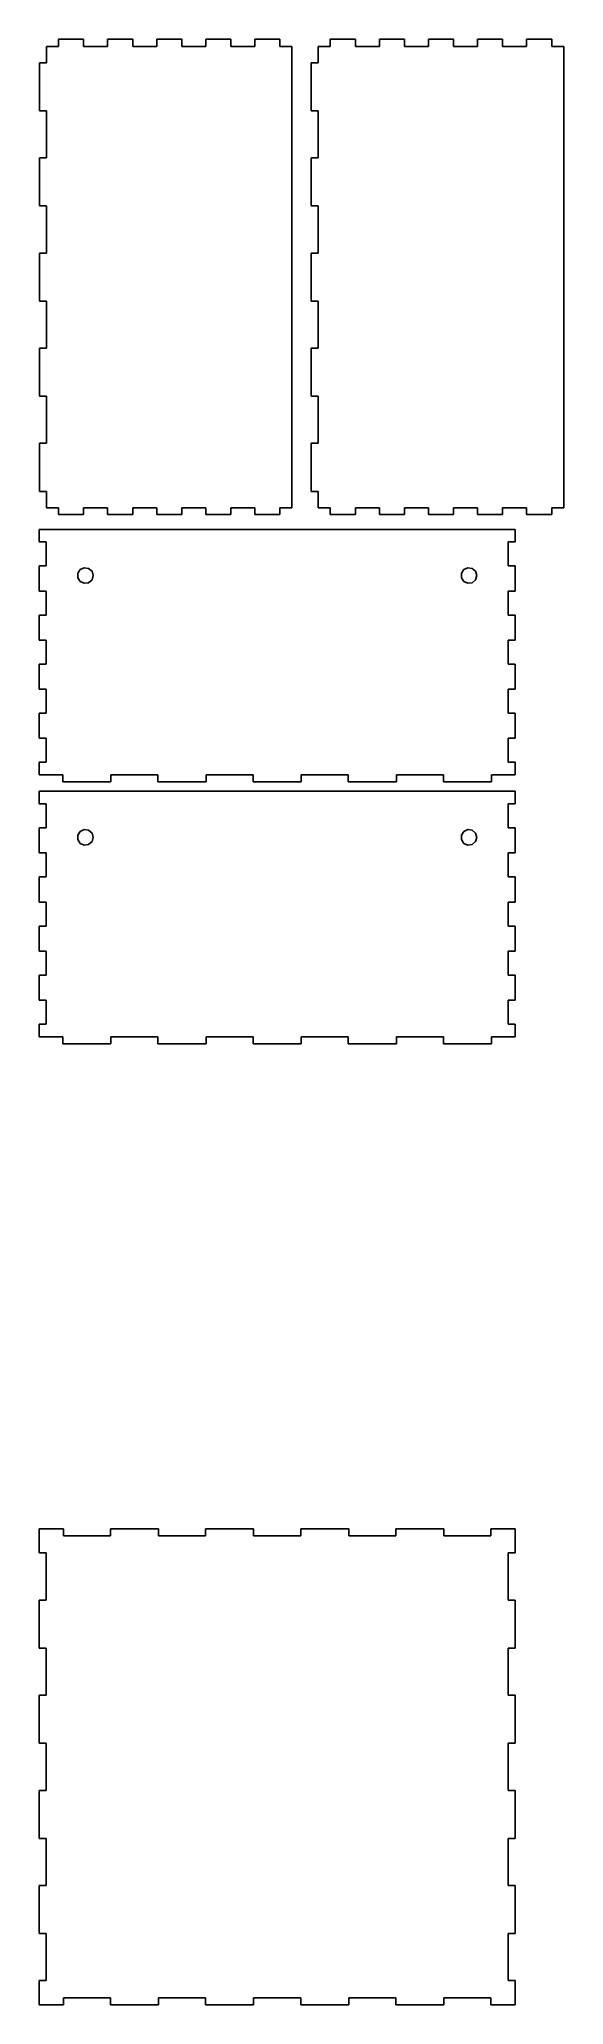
# Model space of a CAD drawing. Header units: metres. Extents: x 0 to 228, y 0 to 853.
import ezdxf

# ---------------------------------------------------------------- set-up
doc = ezdxf.new("R2010")
doc.units = ezdxf.units.M

msp = doc.modelspace()

# ---------------------------------------------------------------- linework, layer by layer
for p, q in [((19.2445, 853.193), (8.3615, 853.193)), ((8.3615, 853.193), (8.3615, 850.1)), ((19.2445, 850.1), (19.2445, 853.193)), ((40.5505, 853.193), (29.6675, 853.193)), ((29.6675, 853.193), (29.6675, 850.1)), ((40.5505, 850.1), (40.5505, 853.193)), ((61.8565, 853.193), (50.9735, 853.193)), ((50.9735, 853.193), (50.9735, 850.1)), ((61.8565, 850.1), (61.8565, 853.193)), ((83.1625, 853.193), (72.2795, 853.193)), ((72.2795, 853.193), (72.2795, 850.1)), ((83.1625, 850.1), (83.1625, 853.193)), ((104.468, 853.193), (93.5855, 853.193)), ((93.5855, 853.193), (93.5855, 850.1)), ((104.468, 850.1), (104.468, 853.193)), ((137.225, 853.193), (126.341, 853.193)), ((126.341, 853.193), (126.341, 850.1)), ((137.225, 850.1), (137.225, 853.193)), ((158.531, 853.193), (147.648, 853.193)), ((147.648, 853.193), (147.648, 850.1)), ((158.531, 850.1), (158.531, 853.193)), ((179.837, 853.193), (168.954, 853.193)), ((168.954, 853.193), (168.954, 850.1)), ((179.837, 850.1), (179.837, 853.193)), ((201.143, 853.193), (190.26, 853.193)), ((190.26, 853.193), (190.26, 850.1)), ((201.143, 850.1), (201.143, 853.193)), ((222.449, 853.193), (211.566, 853.193)), ((211.566, 853.193), (211.566, 850.1)), ((222.449, 850.1), (222.449, 853.193)), ((8.3615, 850.1), (3.14999, 850.1)), ((3.14999, 850.1), (3.14999, 843.039)), ((29.6675, 850.1), (19.2445, 850.1)), ((50.9735, 850.1), (40.5505, 850.1)), ((72.2795, 850.1), (61.8565, 850.1)), ((93.5855, 850.1), (83.1625, 850.1)), ((109.68, 850.1), (104.468, 850.1)), ((109.68, 649.87), (109.68, 850.1)), ((126.341, 850.1), (121.13, 850.1)), ((121.13, 850.1), (121.13, 843.039)), ((147.648, 850.1), (137.225, 850.1)), ((168.954, 850.1), (158.531, 850.1)), ((190.26, 850.1), (179.837, 850.1)), ((211.566, 850.1), (201.143, 850.1)), ((227.66, 850.1), (222.449, 850.1)), ((227.66, 649.87), (227.66, 850.1)), ((3.14999, 843.039), (0.0575, 843.039)), ((0.0575, 843.039), (0.0575, 822.156)), ((121.13, 843.039), (118.037, 843.039)), ((118.037, 843.039), (118.037, 822.156)), ((0.0575, 822.156), (3.14999, 822.156)), ((3.14999, 822.156), (3.14999, 801.732)), ((118.037, 822.156), (121.13, 822.156)), ((121.13, 822.156), (121.13, 801.732)), ((3.14999, 801.732), (0.0575, 801.732)), ((0.0575, 801.732), (0.0575, 780.849)), ((121.13, 801.732), (118.037, 801.732)), ((118.037, 801.732), (118.037, 780.849)), ((0.0575, 780.849), (3.14999, 780.849)), ((3.14999, 780.849), (3.14999, 760.427)), ((118.037, 780.849), (121.13, 780.849)), ((121.13, 780.849), (121.13, 760.427)), ((3.14999, 760.427), (0.0575, 760.427)), ((0.0575, 760.427), (0.0575, 739.544)), ((121.13, 760.427), (118.037, 760.427)), ((118.037, 760.427), (118.037, 739.544)), ((0.0575, 739.544), (3.14999, 739.544)), ((3.14999, 739.544), (3.14999, 719.12)), ((118.037, 739.544), (121.13, 739.544)), ((121.13, 739.544), (121.13, 719.12)), ((3.14999, 719.12), (0.0575, 719.12)), ((0.0575, 719.12), (0.0575, 698.237)), ((121.13, 719.12), (118.037, 719.12)), ((118.037, 719.12), (118.037, 698.237)), ((0.0575, 698.237), (3.14999, 698.237)), ((3.14999, 698.237), (3.14999, 677.815)), ((118.037, 698.237), (121.13, 698.237)), ((121.13, 698.237), (121.13, 677.815)), ((3.14999, 677.815), (0.0575, 677.815)), ((0.0575, 677.815), (0.0575, 656.932)), ((121.13, 677.815), (118.037, 677.815)), ((118.037, 677.815), (118.037, 656.932)), ((0.0575, 656.932), (3.14999, 656.932)), ((3.14999, 656.932), (3.14999, 649.87)), ((3.14999, 649.87), (8.3615, 649.87)), ((8.3615, 649.87), (8.3615, 646.893)), ((19.2445, 649.87), (29.6675, 649.87)), ((19.2445, 646.893), (19.2445, 649.87)), ((29.6675, 649.87), (29.6675, 646.893)), ((40.5505, 646.893), (40.5505, 649.87)), ((40.5505, 649.87), (50.9735, 649.87)), ((50.9735, 649.87), (50.9735, 646.893)), ((61.8565, 646.893), (61.8565, 649.87)), ((61.8565, 649.87), (72.2795, 649.87)), ((72.2795, 649.87), (72.2795, 646.893)), ((83.1625, 646.893), (83.1625, 649.87)), ((83.1625, 649.87), (93.5855, 649.87)), ((93.5855, 649.87), (93.5855, 646.893)), ((104.468, 646.893), (104.468, 649.87)), ((104.468, 649.87), (109.68, 649.87)), ((118.037, 656.932), (121.13, 656.932)), ((121.13, 656.932), (121.13, 649.87)), ((121.13, 649.87), (126.341, 649.87)), ((126.341, 649.87), (126.341, 646.893)), ((137.225, 649.87), (147.648, 649.87)), ((137.225, 646.893), (137.225, 649.87)), ((147.648, 649.87), (147.648, 646.893)), ((158.531, 646.893), (158.531, 649.87)), ((158.531, 649.87), (168.954, 649.87)), ((168.954, 649.87), (168.954, 646.893)), ((179.837, 646.893), (179.837, 649.87)), ((179.837, 649.87), (190.26, 649.87)), ((190.26, 649.87), (190.26, 646.893)), ((201.143, 646.893), (201.143, 649.87)), ((201.143, 649.87), (211.566, 649.87)), ((211.566, 649.87), (211.566, 646.893)), ((222.449, 646.893), (222.449, 649.87)), ((222.449, 649.87), (227.66, 649.87)), ((206.53, 640.42), (0, 640.42)), ((0, 640.42), (0, 634.979)), ((8.3615, 646.893), (19.2445, 646.893)), ((29.6675, 646.893), (40.5505, 646.893)), ((50.9735, 646.893), (61.8565, 646.893)), ((72.2795, 646.893), (83.1625, 646.893)), ((93.5855, 646.893), (104.468, 646.893)), ((126.341, 646.893), (137.225, 646.893)), ((147.648, 646.893), (158.531, 646.893)), ((168.954, 646.893), (179.837, 646.893)), ((190.26, 646.893), (201.143, 646.893)), ((206.53, 634.979), (206.53, 640.42)), ((211.566, 646.893), (222.449, 646.893)), ((0, 634.979), (2.97749, 634.979)), ((2.97749, 634.979), (2.97749, 624.555)), ((203.553, 624.555), (203.553, 634.979)), ((203.553, 634.979), (206.53, 634.979)), ((2.97749, 624.555), (0, 624.555)), ((0, 624.555), (0, 613.672)), ((16.7137, 621.385), (17.7571, 623.008)), ((17.7571, 623.008), (19.5126, 623.81)), ((19.5126, 623.81), (21.4228, 623.535)), ((21.4228, 623.535), (22.8813, 622.272)), ((183.244, 621.385), (184.287, 623.008)), ((184.287, 623.008), (186.043, 623.81)), ((186.043, 623.81), (187.953, 623.535)), ((187.953, 623.535), (189.411, 622.272)), ((206.53, 624.555), (203.553, 624.555)), ((206.53, 613.672), (206.53, 624.555)), ((16.7137, 619.455), (16.7137, 621.385)), ((17.7571, 617.832), (16.7137, 619.455)), ((19.5126, 617.03), (17.7571, 617.832)), ((21.4228, 617.305), (19.5126, 617.03)), ((22.8813, 618.568), (21.4228, 617.305)), ((22.8813, 622.272), (23.425, 620.42)), ((23.425, 620.42), (22.8813, 618.568)), ((183.244, 619.455), (183.244, 621.385)), ((184.287, 617.832), (183.244, 619.455)), ((186.043, 617.03), (184.287, 617.832)), ((187.953, 617.305), (186.043, 617.03)), ((189.411, 618.568), (187.953, 617.305)), ((189.411, 622.272), (189.955, 620.42)), ((189.955, 620.42), (189.411, 618.568)), ((0, 613.672), (2.97749, 613.672)), ((2.97749, 613.672), (2.97749, 603.25)), ((203.553, 603.25), (203.553, 613.672)), ((203.553, 613.672), (206.53, 613.672)), ((2.97749, 603.25), (0, 603.25)), ((0, 603.25), (0, 592.367)), ((206.53, 603.25), (203.553, 603.25)), ((206.53, 592.367), (206.53, 603.25)), ((0, 592.367), (2.97749, 592.367)), ((2.97749, 592.367), (2.97749, 581.943)), ((203.553, 581.943), (203.553, 592.367)), ((203.553, 592.367), (206.53, 592.367)), ((2.97749, 581.943), (0, 581.943)), ((0, 581.943), (0, 571.06)), ((206.53, 581.943), (203.553, 581.943)), ((206.53, 571.06), (206.53, 581.943)), ((0, 571.06), (2.97749, 571.06)), ((2.97749, 571.06), (2.97749, 560.638)), ((203.553, 560.638), (203.553, 571.06)), ((203.553, 571.06), (206.53, 571.06)), ((2.97749, 560.638), (0, 560.638)), ((0, 560.638), (0, 549.755)), ((206.53, 560.638), (203.553, 560.638)), ((206.53, 549.755), (206.53, 560.638)), ((0, 549.755), (2.97749, 549.755)), ((2.97749, 549.755), (2.97749, 539.331)), ((203.553, 539.331), (203.553, 549.755)), ((203.553, 549.755), (206.53, 549.755)), ((2.97749, 539.331), (0, 539.331)), ((0, 539.331), (0, 533.89)), ((206.53, 539.331), (203.553, 539.331)), ((206.53, 533.89), (206.53, 539.331)), ((0, 533.89), (10.2115, 533.89)), ((10.2115, 533.89), (10.2115, 530.797)), ((10.2115, 530.797), (31.0945, 530.797)), ((31.0945, 533.89), (51.5175, 533.89)), ((31.0945, 530.797), (31.0945, 533.89)), ((51.5175, 533.89), (51.5175, 530.797)), ((51.5175, 530.797), (72.4005, 530.797)), ((72.4005, 530.797), (72.4005, 533.89)), ((72.4005, 533.89), (92.8235, 533.89)), ((92.8235, 533.89), (92.8235, 530.797)), ((92.8235, 530.797), (113.706, 530.797)), ((113.706, 530.797), (113.706, 533.89)), ((113.706, 533.89), (134.13, 533.89)), ((134.13, 533.89), (134.13, 530.797)), ((134.13, 530.797), (155.012, 530.797)), ((155.012, 530.797), (155.012, 533.89)), ((155.012, 533.89), (175.436, 533.89)), ((175.436, 533.89), (175.436, 530.797)), ((175.436, 530.797), (196.318, 530.797)), ((196.318, 530.797), (196.318, 533.89)), ((196.318, 533.89), (206.53, 533.89)), ((206.53, 526.74), (0, 526.74)), ((0, 526.74), (0, 521.299)), ((0, 521.299), (2.97749, 521.299)), ((2.97749, 521.299), (2.97749, 510.875)), ((203.553, 510.875), (203.553, 521.299)), ((203.553, 521.299), (206.53, 521.299)), ((206.53, 521.299), (206.53, 526.74)), ((2.97749, 510.875), (0, 510.875)), ((0, 510.875), (0, 499.992)), ((16.7137, 507.705), (17.7571, 509.328)), ((16.7137, 505.775), (16.7137, 507.705)), ((17.7571, 504.152), (16.7137, 505.775)), ((17.7571, 509.328), (19.5126, 510.13)), ((19.5126, 503.35), (17.7571, 504.152)), ((19.5126, 510.13), (21.4228, 509.855)), ((21.4228, 503.625), (19.5126, 503.35)), ((21.4228, 509.855), (22.8813, 508.592)), ((22.8813, 504.888), (21.4228, 503.625)), ((22.8813, 508.592), (23.425, 506.74)), ((23.425, 506.74), (22.8813, 504.888)), ((183.244, 507.705), (184.287, 509.328)), ((183.244, 505.775), (183.244, 507.705)), ((184.287, 504.152), (183.244, 505.775)), ((184.287, 509.328), (186.043, 510.13)), ((186.043, 503.35), (184.287, 504.152)), ((186.043, 510.13), (187.953, 509.855)), ((187.953, 503.625), (186.043, 503.35)), ((187.953, 509.855), (189.411, 508.592)), ((189.411, 504.888), (187.953, 503.625)), ((189.411, 508.592), (189.955, 506.74)), ((189.955, 506.74), (189.411, 504.888)), ((206.53, 510.875), (203.553, 510.875)), ((206.53, 499.992), (206.53, 510.875)), ((0, 499.992), (2.97749, 499.992)), ((2.97749, 499.992), (2.97749, 489.569)), ((203.553, 489.569), (203.553, 499.992)), ((203.553, 499.992), (206.53, 499.992)), ((2.97749, 489.569), (0, 489.569)), ((0, 489.569), (0, 478.686)), ((206.53, 489.569), (203.553, 489.569)), ((206.53, 478.686), (206.53, 489.569)), ((0, 478.686), (2.97749, 478.686)), ((2.97749, 478.686), (2.97749, 468.263)), ((203.553, 468.263), (203.553, 478.686)), ((203.553, 478.686), (206.53, 478.686)), ((2.97749, 468.263), (0, 468.263)), ((0, 468.263), (0, 457.38)), ((206.53, 468.263), (203.553, 468.263)), ((206.53, 457.38), (206.53, 468.263)), ((0, 457.38), (2.97749, 457.38)), ((2.97749, 457.38), (2.97749, 446.957)), ((203.553, 446.957), (203.553, 457.38)), ((203.553, 457.38), (206.53, 457.38)), ((2.97749, 446.957), (0, 446.957)), ((0, 446.957), (0, 436.074)), ((206.53, 446.957), (203.553, 446.957)), ((206.53, 436.074), (206.53, 446.957)), ((0, 436.074), (2.97749, 436.074)), ((2.97749, 436.074), (2.97749, 425.651)), ((203.553, 425.651), (203.553, 436.074)), ((203.553, 436.074), (206.53, 436.074)), ((2.97749, 425.651), (0, 425.651)), ((0, 425.651), (0, 420.21)), ((0, 420.21), (10.2115, 420.21)), ((10.2115, 420.21), (10.2115, 417.117)), ((31.0945, 420.21), (51.5175, 420.21)), ((31.0945, 417.117), (31.0945, 420.21)), ((51.5175, 420.21), (51.5175, 417.117)), ((72.4005, 417.117), (72.4005, 420.21)), ((72.4005, 420.21), (92.8235, 420.21)), ((92.8235, 420.21), (92.8235, 417.117)), ((113.706, 417.117), (113.706, 420.21)), ((113.706, 420.21), (134.13, 420.21)), ((134.13, 420.21), (134.13, 417.117)), ((155.012, 417.117), (155.012, 420.21)), ((155.012, 420.21), (175.436, 420.21)), ((175.436, 420.21), (175.436, 417.117)), ((196.318, 417.117), (196.318, 420.21)), ((196.318, 420.21), (206.53, 420.21)), ((206.53, 425.651), (203.553, 425.651)), ((206.53, 420.21), (206.53, 425.651)), ((10.2115, 417.117), (31.0945, 417.117)), ((51.5175, 417.117), (72.4005, 417.117)), ((92.8235, 417.117), (113.706, 417.117)), ((134.13, 417.117), (155.012, 417.117)), ((175.436, 417.117), (196.318, 417.117)), ((10.4415, 206.53), (0, 206.53)), ((0, 206.53), (0, 196.089)), ((10.4415, 203.553), (10.4415, 206.53)), ((51.7475, 206.53), (30.8645, 206.53)), ((30.8645, 206.53), (30.8645, 203.553)), ((51.7475, 203.553), (51.7475, 206.53)), ((93.0535, 206.53), (72.1705, 206.53)), ((72.1705, 206.53), (72.1705, 203.553)), ((93.0535, 203.553), (93.0535, 206.53)), ((134.359, 206.53), (113.477, 206.53)), ((113.477, 206.53), (113.477, 203.553)), ((134.359, 203.553), (134.359, 206.53)), ((175.665, 206.53), (154.783, 206.53)), ((154.783, 206.53), (154.783, 203.553)), ((175.665, 203.553), (175.665, 206.53)), ((206.53, 206.53), (196.089, 206.53)), ((196.089, 206.53), (196.089, 203.553)), ((206.53, 196.089), (206.53, 206.53)), ((30.8645, 203.553), (10.4415, 203.553)), ((72.1705, 203.553), (51.7475, 203.553)), ((113.477, 203.553), (93.0535, 203.553)), ((154.783, 203.553), (134.359, 203.553)), ((196.089, 203.553), (175.665, 203.553)), ((0, 196.089), (2.97749, 196.089)), ((2.97749, 196.089), (2.97749, 175.665)), ((203.553, 175.665), (203.553, 196.089)), ((203.553, 196.089), (206.53, 196.089)), ((2.97749, 175.665), (0, 175.665)), ((0, 175.665), (0, 154.783)), ((206.53, 175.665), (203.553, 175.665)), ((206.53, 154.783), (206.53, 175.665)), ((0, 154.783), (2.97749, 154.783)), ((2.97749, 154.783), (2.97749, 134.359)), ((203.553, 134.359), (203.553, 154.783)), ((203.553, 154.783), (206.53, 154.783)), ((2.97749, 134.359), (0, 134.359)), ((0, 134.359), (0, 113.477)), ((206.53, 134.359), (203.553, 134.359)), ((206.53, 113.477), (206.53, 134.359)), ((0, 113.477), (2.97749, 113.477)), ((2.97749, 113.477), (2.97749, 93.0535)), ((203.553, 93.0535), (203.553, 113.477)), ((203.553, 113.477), (206.53, 113.477)), ((2.97749, 93.0535), (0, 93.0535)), ((0, 93.0535), (0, 72.1705)), ((206.53, 93.0535), (203.553, 93.0535)), ((206.53, 72.1705), (206.53, 93.0535)), ((0, 72.1705), (2.97749, 72.1705)), ((2.97749, 72.1705), (2.97749, 51.7475)), ((203.553, 51.7475), (203.553, 72.1705)), ((203.553, 72.1705), (206.53, 72.1705)), ((2.97749, 51.7475), (0, 51.7475)), ((0, 51.7475), (0, 30.8645)), ((206.53, 51.7475), (203.553, 51.7475)), ((206.53, 30.8645), (206.53, 51.7475)), ((0, 30.8645), (2.97749, 30.8645)), ((2.97749, 30.8645), (2.97749, 10.4415)), ((203.553, 10.4415), (203.553, 30.8645)), ((203.553, 30.8645), (206.53, 30.8645)), ((2.97749, 10.4415), (0, 10.4415)), ((0, 10.4415), (0, 0)), ((206.53, 10.4415), (203.553, 10.4415)), ((206.53, 0), (206.53, 10.4415)), ((0, 0), (10.4415, 0)), ((10.4415, 2.97749), (30.8645, 2.97749)), ((10.4415, 0), (10.4415, 2.97749)), ((30.8645, 2.97749), (30.8645, 0)), ((30.8645, 0), (51.7475, 0)), ((51.7475, 0), (51.7475, 2.97749)), ((51.7475, 2.97749), (72.1705, 2.97749)), ((72.1705, 2.97749), (72.1705, 0)), ((72.1705, 0), (93.0535, 0)), ((93.0535, 0), (93.0535, 2.97749)), ((93.0535, 2.97749), (113.477, 2.97749)), ((113.477, 2.97749), (113.477, 0)), ((113.477, 0), (134.359, 0)), ((134.359, 0), (134.359, 2.97749)), ((134.359, 2.97749), (154.783, 2.97749)), ((154.783, 2.97749), (154.783, 0)), ((154.783, 0), (175.665, 0)), ((175.665, 0), (175.665, 2.97749)), ((175.665, 2.97749), (196.089, 2.97749)), ((196.089, 2.97749), (196.089, 0)), ((196.089, 0), (206.53, 0))]:
    msp.add_line(p, q)

doc.saveas('drawing.dxf')
